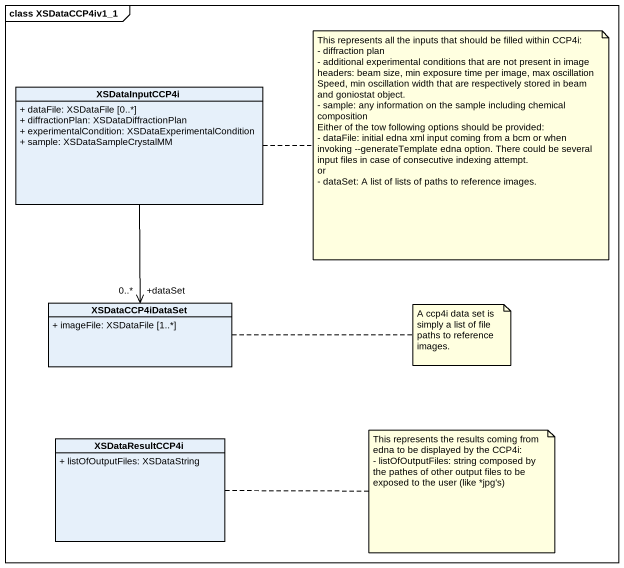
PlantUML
@startuml
mainframe class XSDataCCP4iv1_1
hide circle
hide empty members
skinparam classAttributeIconSize 0
class XSDataInputCCP4i {
  + dataFile: XSDataFile [0..*]
  + diffractionPlan: XSDataDiffractionPlan
  + experimentalCondition: XSDataExperimentalCondition
  + sample: XSDataSampleCrystalMM
}
class XSDataCCP4iDataSet {
  + imageFile: XSDataFile [1..*]
}
class XSDataResultCCP4i {
  + listOfOutputFiles: XSDataString
}
XSDataInputCCP4i --> "+dataSet\n0..*" XSDataCCP4iDataSet
note right of XSDataInputCCP4i
  This represents all the inputs that should be filled within CCP4i:
  - diffraction plan
  - additional experimental conditions that are not present in image headers: beam size, min exposure time per image, max oscillation Speed, min oscillation width that are respectively stored in beam and goniostat object.
  - sample: any information on the sample including chemical composition
  Either of the tow following options should be provided:
  - dataFile: initial edna xml input coming from a bcm or when invoking --generateTemplate edna option. There could be several input files in case of consecutive indexing attempt.
  or
  - dataSet: A list of lists of paths to reference images.
end note
note right of XSDataCCP4iDataSet : A ccp4i data set is simply a list of file paths to reference images.
note right of XSDataResultCCP4i
  This represents the results coming from edna to be displayed by the CCP4i:
  - listOfOutputFiles: string composed by the pathes of other output files to be exposed to the user (like *jpg's)
end note
@enduml
